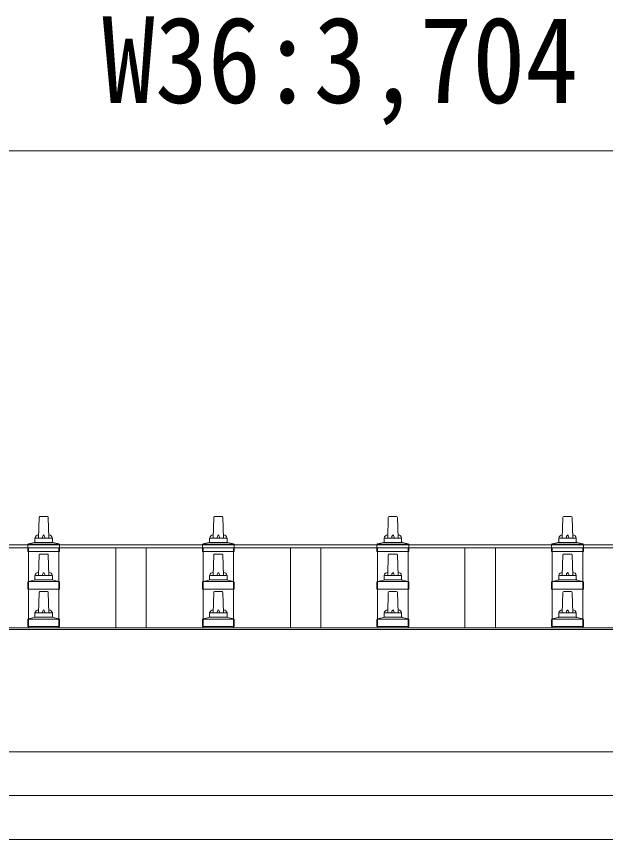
# Model space of a CAD drawing. Units: millimetres, scale not verified. Extents: x -13976 to 14131, y -9754 to 9646.
# Drawn here: x -8038 to -7363, y 2675 to 3617 of the extents above; entities that cross this region are included whole.
import ezdxf
from ezdxf.enums import TextEntityAlignment as Align

# ---------------------------------------------------------------- set-up
doc = ezdxf.new("R2010")
doc.units = ezdxf.units.MM
doc.header["$LTSCALE"] = 50
for name, color, linetype, lineweight in [('0-2_建具', 4, 'Continuous', 9), ('0-6_手摺', 5, 'Continuous', 5), ('0-8_外構', 6, 'Continuous', 9)]:
    doc.layers.add(name, color=color, linetype=linetype, lineweight=lineweight)
doc.styles.add('ＭＳ ゴシック', font='')
doc.styles.get('ＭＳ ゴシック').set_extended_font_data('MS Gothic')

msp = doc.modelspace()

# ---------------------------------------------------------------- linework, layer by layer
at = {"layer": '0-2_建具'}
for p, q in [((-9830.01, 3011.96), (-6184.01, 3011.96)), ((-9830.01, 3008.37), (-6184.01, 3008.37)), ((-8024.51, 2916.95), (-8024.51, 3008.37)), ((-7989.51, 2916.95), (-7989.51, 3008.37)), ((-7924.51, 2916.95), (-7924.51, 3008.37)), ((-7889.51, 2916.95), (-7889.51, 3008.37)), ((-7824.51, 2916.95), (-7824.51, 3008.37)), ((-7789.51, 2916.95), (-7789.51, 3008.37)), ((-7724.51, 2916.95), (-7724.51, 3008.37)), ((-7689.51, 2916.95), (-7689.51, 3008.37)), ((-7624.51, 2916.95), (-7624.51, 3008.37)), ((-7589.51, 2916.95), (-7589.51, 3008.37)), ((-7524.51, 2916.95), (-7524.51, 3008.37)), ((-7489.51, 2916.95), (-7489.51, 3008.37)), ((-7424.51, 2916.95), (-7424.51, 3008.37)), ((-7389.51, 2916.95), (-7389.51, 3008.37)), ((-9828.01, 2916.95), (-6186.01, 2916.95)), ((-9828.01, 2915.06), (-6186.01, 2915.06)), ((-6186.01, 2775.17), (-9828.01, 2775.17)), ((-9828.01, 2725.35), (-6186.01, 2725.35)), ((-9703.01, 2674.78), (-6311.01, 2674.78))]:
    msp.add_line(p, q, dxfattribs=at)
at = {"layer": '0-6_手摺'}
for p, q in [((-8013.01, 3019.75), (-8012.28, 3043.28)), ((-8011.28, 3044.25), (-8002.73, 3044.25)), ((-8001.73, 3043.28), (-8001.01, 3019.75)), ((-7813.01, 3019.75), (-7812.28, 3043.28)), ((-7811.28, 3044.25), (-7802.73, 3044.25)), ((-7801.73, 3043.28), (-7801.01, 3019.75)), ((-7613.01, 3019.75), (-7612.28, 3043.28)), ((-7611.28, 3044.25), (-7602.73, 3044.25)), ((-7601.73, 3043.28), (-7601.01, 3019.75)), ((-7413.01, 3019.75), (-7412.28, 3043.28)), ((-7411.28, 3044.25), (-7402.73, 3044.25)), ((-7401.73, 3043.28), (-7401.01, 3019.75)), ((-8024.49, 3012.94), (-8017.77, 3014.57)), ((-8017.39, 3014.75), (-7996.62, 3014.75)), ((-8017.01, 3015.54), (-8017.01, 3019.75)), ((-8016.01, 3019.75), (-7998.01, 3019.75)), ((-7997.01, 3015.54), (-7997.01, 3019.75)), ((-7989.52, 3012.94), (-7996.24, 3014.57)), ((-7824.49, 3012.94), (-7817.77, 3014.57)), ((-7817.39, 3014.75), (-7796.62, 3014.75)), ((-7817.01, 3015.54), (-7817.01, 3019.75)), ((-7816.01, 3019.75), (-7798.01, 3019.75)), ((-7797.01, 3015.54), (-7797.01, 3019.75)), ((-7789.52, 3012.94), (-7796.24, 3014.57)), ((-7624.49, 3012.94), (-7617.77, 3014.57)), ((-7617.39, 3014.75), (-7596.62, 3014.75)), ((-7617.01, 3015.54), (-7617.01, 3019.75)), ((-7616.01, 3019.75), (-7598.01, 3019.75)), ((-7597.01, 3015.54), (-7597.01, 3019.75)), ((-7589.52, 3012.94), (-7596.24, 3014.57)), ((-7424.49, 3012.94), (-7417.77, 3014.57)), ((-7417.39, 3014.75), (-7396.62, 3014.75)), ((-7417.01, 3015.54), (-7417.01, 3019.75)), ((-7416.01, 3019.75), (-7398.01, 3019.75)), ((-7397.01, 3015.54), (-7397.01, 3019.75)), ((-7389.52, 3012.94), (-7396.24, 3014.57)), ((-8025.26, 3004.25), (-8025.26, 3011.97)), ((-7988.76, 3004.25), (-8025.26, 3004.25)), ((-8024.87, 3012.75), (-7989.14, 3012.75)), ((-7988.76, 3004.25), (-7988.76, 3011.97)), ((-7825.26, 3004.25), (-7825.26, 3011.97)), ((-7788.76, 3004.25), (-7825.26, 3004.25)), ((-7824.87, 3012.75), (-7789.14, 3012.75)), ((-7788.76, 3004.25), (-7788.76, 3011.97)), ((-7625.26, 3004.25), (-7625.26, 3011.97)), ((-7588.76, 3004.25), (-7625.26, 3004.25)), ((-7624.87, 3012.75), (-7589.14, 3012.75)), ((-7588.76, 3004.25), (-7588.76, 3011.97)), ((-7425.26, 3004.25), (-7425.26, 3011.97)), ((-7388.76, 3004.25), (-7425.26, 3004.25)), ((-7424.87, 3012.75), (-7389.14, 3012.75)), ((-7388.76, 3004.25), (-7388.76, 3011.97)), ((-8013.01, 2976.9), (-8012.28, 3000.42)), ((-8011.28, 3001.4), (-8002.73, 3001.4)), ((-8001.73, 3000.42), (-8001.01, 2976.9)), ((-7813.01, 2976.9), (-7812.28, 3000.42)), ((-7811.28, 3001.4), (-7802.73, 3001.4)), ((-7801.73, 3000.42), (-7801.01, 2976.9)), ((-7613.01, 2976.9), (-7612.28, 3000.42)), ((-7611.28, 3001.4), (-7602.73, 3001.4)), ((-7601.73, 3000.42), (-7601.01, 2976.9)), ((-7413.01, 2976.9), (-7412.28, 3000.42)), ((-7411.28, 3001.4), (-7402.73, 3001.4)), ((-7401.73, 3000.42), (-7401.01, 2976.9)), ((-8017.01, 2972.68), (-8017.01, 2976.9)), ((-8016.01, 2976.9), (-7998.01, 2976.9)), ((-7997.01, 2972.68), (-7997.01, 2976.9)), ((-7817.01, 2972.68), (-7817.01, 2976.9)), ((-7816.01, 2976.9), (-7798.01, 2976.9)), ((-7797.01, 2972.68), (-7797.01, 2976.9)), ((-7617.01, 2972.68), (-7617.01, 2976.9)), ((-7616.01, 2976.9), (-7598.01, 2976.9)), ((-7597.01, 2972.68), (-7597.01, 2976.9)), ((-7417.01, 2972.68), (-7417.01, 2976.9)), ((-7416.01, 2976.9), (-7398.01, 2976.9)), ((-7397.01, 2972.68), (-7397.01, 2976.9)), ((-8025.26, 2961.4), (-8025.26, 2969.11)), ((-8024.87, 2969.9), (-7989.14, 2969.9)), ((-8024.49, 2970.08), (-8017.77, 2971.71)), ((-8017.39, 2971.9), (-7996.62, 2971.9)), ((-7989.52, 2970.08), (-7996.24, 2971.71)), ((-7988.76, 2961.4), (-7988.76, 2969.11)), ((-7825.26, 2961.4), (-7825.26, 2969.11)), ((-7824.87, 2969.9), (-7789.14, 2969.9)), ((-7824.49, 2970.08), (-7817.77, 2971.71)), ((-7817.39, 2971.9), (-7796.62, 2971.9)), ((-7789.52, 2970.08), (-7796.24, 2971.71)), ((-7788.76, 2961.4), (-7788.76, 2969.11)), ((-7625.26, 2961.4), (-7625.26, 2969.11)), ((-7624.87, 2969.9), (-7589.14, 2969.9)), ((-7624.49, 2970.08), (-7617.77, 2971.71)), ((-7617.39, 2971.9), (-7596.62, 2971.9)), ((-7589.52, 2970.08), (-7596.24, 2971.71)), ((-7588.76, 2961.4), (-7588.76, 2969.11)), ((-7425.26, 2961.4), (-7425.26, 2969.11)), ((-7424.87, 2969.9), (-7389.14, 2969.9)), ((-7424.49, 2970.08), (-7417.77, 2971.71)), ((-7417.39, 2971.9), (-7396.62, 2971.9)), ((-7389.52, 2970.08), (-7396.24, 2971.71)), ((-7388.76, 2961.4), (-7388.76, 2969.11)), ((-7988.76, 2961.4), (-8025.26, 2961.4)), ((-8013.01, 2934.04), (-8012.28, 2957.56)), ((-8011.28, 2958.54), (-8002.73, 2958.54)), ((-8001.73, 2957.56), (-8001.01, 2934.04)), ((-7788.76, 2961.4), (-7825.26, 2961.4)), ((-7813.01, 2934.04), (-7812.28, 2957.56)), ((-7811.28, 2958.54), (-7802.73, 2958.54)), ((-7801.73, 2957.56), (-7801.01, 2934.04)), ((-7588.76, 2961.4), (-7625.26, 2961.4)), ((-7613.01, 2934.04), (-7612.28, 2957.56)), ((-7611.28, 2958.54), (-7602.73, 2958.54)), ((-7601.73, 2957.56), (-7601.01, 2934.04)), ((-7388.76, 2961.4), (-7425.26, 2961.4)), ((-7413.01, 2934.04), (-7412.28, 2957.56)), ((-7411.28, 2958.54), (-7402.73, 2958.54)), ((-7401.73, 2957.56), (-7401.01, 2934.04)), ((-8017.39, 2929.04), (-7996.62, 2929.04)), ((-8017.01, 2929.83), (-8017.01, 2934.04)), ((-8016.01, 2934.04), (-7998.01, 2934.04)), ((-7997.01, 2929.83), (-7997.01, 2934.04)), ((-7817.39, 2929.04), (-7796.62, 2929.04)), ((-7817.01, 2929.83), (-7817.01, 2934.04)), ((-7816.01, 2934.04), (-7798.01, 2934.04)), ((-7797.01, 2929.83), (-7797.01, 2934.04)), ((-7617.39, 2929.04), (-7596.62, 2929.04)), ((-7617.01, 2929.83), (-7617.01, 2934.04)), ((-7616.01, 2934.04), (-7598.01, 2934.04)), ((-7597.01, 2929.83), (-7597.01, 2934.04)), ((-7417.39, 2929.04), (-7396.62, 2929.04)), ((-7417.01, 2929.83), (-7417.01, 2934.04)), ((-7416.01, 2934.04), (-7398.01, 2934.04)), ((-7397.01, 2929.83), (-7397.01, 2934.04)), ((-8025.26, 2918.54), (-8025.26, 2926.25)), ((-8024.87, 2927.04), (-7989.14, 2927.04)), ((-8024.49, 2927.22), (-8017.77, 2928.85)), ((-7989.52, 2927.22), (-7996.24, 2928.85)), ((-7988.76, 2918.54), (-7988.76, 2926.25)), ((-7825.26, 2918.54), (-7825.26, 2926.25)), ((-7824.87, 2927.04), (-7789.14, 2927.04)), ((-7824.49, 2927.22), (-7817.77, 2928.85)), ((-7789.52, 2927.22), (-7796.24, 2928.85)), ((-7788.76, 2918.54), (-7788.76, 2926.25)), ((-7625.26, 2918.54), (-7625.26, 2926.25)), ((-7624.87, 2927.04), (-7589.14, 2927.04)), ((-7624.49, 2927.22), (-7617.77, 2928.85)), ((-7589.52, 2927.22), (-7596.24, 2928.85)), ((-7588.76, 2918.54), (-7588.76, 2926.25)), ((-7425.26, 2918.54), (-7425.26, 2926.25)), ((-7424.87, 2927.04), (-7389.14, 2927.04)), ((-7424.49, 2927.22), (-7417.77, 2928.85)), ((-7389.52, 2927.22), (-7396.24, 2928.85)), ((-7388.76, 2918.54), (-7388.76, 2926.25)), ((-7988.76, 2918.54), (-8025.26, 2918.54)), ((-7788.76, 2918.54), (-7825.26, 2918.54)), ((-7588.76, 2918.54), (-7625.26, 2918.54)), ((-7388.76, 2918.54), (-7425.26, 2918.54))]:
    msp.add_line(p, q, dxfattribs=at)
for centre, radius, start, end in [((-8011.28, 3043.25), 1, 90, 178.60509), ((-8002.73, 3043.25), 1, 1.39491, 90), ((-7811.28, 3043.25), 1, 90, 178.60509), ((-7802.73, 3043.25), 1, 1.39491, 90), ((-7611.28, 3043.25), 1, 90, 178.60509), ((-7602.73, 3043.25), 1, 1.39491, 90), ((-7411.28, 3043.25), 1, 90, 178.60509), ((-7402.73, 3043.25), 1, 1.39491, 90), ((-8012.92, 3019.12), 4.13, 90, 171.17633), ((-8003.67, 3019.75), 4.83, 133.60282, 180), ((-8010.34, 3019.75), 4.83, 0, 46.39718), ((-8001.09, 3019.12), 4.13, 8.82367, 90), ((-7812.92, 3019.12), 4.13, 90, 171.17633), ((-7803.67, 3019.75), 4.83, 133.60282, 180), ((-7810.34, 3019.75), 4.83, 0, 46.39718), ((-7801.09, 3019.12), 4.13, 8.82367, 90), ((-7612.92, 3019.12), 4.13, 90, 171.17633), ((-7603.67, 3019.75), 4.83, 133.60282, 180), ((-7610.34, 3019.75), 4.83, 0, 46.39718), ((-7601.09, 3019.12), 4.13, 8.82367, 90), ((-7412.92, 3019.12), 4.13, 90, 171.17633), ((-7403.67, 3019.75), 4.83, 133.60282, 180), ((-7410.34, 3019.75), 4.83, 0, 46.39718), ((-7401.09, 3019.12), 4.13, 8.82367, 90), ((-8018.01, 3015.54), 1, 283.62699, 0), ((-8016.01, 3018.75), 1, 90, 180), ((-7998.01, 3018.75), 1, 0, 90), ((-7996.01, 3015.54), 1, 180, 256.37301), ((-7818.01, 3015.54), 1, 283.62699, 0), ((-7816.01, 3018.75), 1, 90, 180), ((-7798.01, 3018.75), 1, 0, 90), ((-7796.01, 3015.54), 1, 180, 256.37301), ((-7618.01, 3015.54), 1, 283.62699, 0), ((-7616.01, 3018.75), 1, 90, 180), ((-7598.01, 3018.75), 1, 0, 90), ((-7596.01, 3015.54), 1, 180, 256.37301), ((-7418.01, 3015.54), 1, 283.62699, 0), ((-7416.01, 3018.75), 1, 90, 180), ((-7398.01, 3018.75), 1, 0, 90), ((-7396.01, 3015.54), 1, 180, 256.37301), ((-8024.26, 3011.97), 1, 103.62699, 180), ((-7989.76, 3011.97), 1, 0, 76.37301), ((-7824.26, 3011.97), 1, 103.62699, 180), ((-7789.76, 3011.97), 1, 0, 76.37301), ((-7624.26, 3011.97), 1, 103.62699, 180), ((-7589.76, 3011.97), 1, 0, 76.37301), ((-7424.26, 3011.97), 1, 103.62699, 180), ((-7389.76, 3011.97), 1, 0, 76.37301), ((-8011.28, 3000.4), 1, 90, 178.60509), ((-8002.73, 3000.4), 1, 1.39491, 90), ((-7811.28, 3000.4), 1, 90, 178.60509), ((-7802.73, 3000.4), 1, 1.39491, 90), ((-7611.28, 3000.4), 1, 90, 178.60509), ((-7602.73, 3000.4), 1, 1.39491, 90), ((-7411.28, 3000.4), 1, 90, 178.60509), ((-7402.73, 3000.4), 1, 1.39491, 90), ((-8012.92, 2976.26), 4.13, 90, 171.17633), ((-8016.01, 2975.9), 1, 90, 180), ((-8003.67, 2976.9), 4.83, 133.60282, 180), ((-8010.34, 2976.9), 4.83, 0, 46.39718), ((-8001.09, 2976.26), 4.13, 8.82367, 90), ((-7998.01, 2975.9), 1, 0, 90), ((-7812.92, 2976.26), 4.13, 90, 171.17633), ((-7816.01, 2975.9), 1, 90, 180), ((-7803.67, 2976.9), 4.83, 133.60282, 180), ((-7810.34, 2976.9), 4.83, 0, 46.39718), ((-7801.09, 2976.26), 4.13, 8.82367, 90), ((-7798.01, 2975.9), 1, 0, 90), ((-7612.92, 2976.26), 4.13, 90, 171.17633), ((-7616.01, 2975.9), 1, 90, 180), ((-7603.67, 2976.9), 4.83, 133.60282, 180), ((-7610.34, 2976.9), 4.83, 0, 46.39718), ((-7601.09, 2976.26), 4.13, 8.82367, 90), ((-7598.01, 2975.9), 1, 0, 90), ((-7412.92, 2976.26), 4.13, 90, 171.17633), ((-7416.01, 2975.9), 1, 90, 180), ((-7403.67, 2976.9), 4.83, 133.60282, 180), ((-7410.34, 2976.9), 4.83, 0, 46.39718), ((-7401.09, 2976.26), 4.13, 8.82367, 90), ((-7398.01, 2975.9), 1, 0, 90), ((-8024.26, 2969.11), 1, 103.62699, 180), ((-8018.01, 2972.68), 1, 283.62699, 0), ((-7996.01, 2972.68), 1, 180, 256.37301), ((-7989.76, 2969.11), 1, 0, 76.37301), ((-7824.26, 2969.11), 1, 103.62699, 180), ((-7818.01, 2972.68), 1, 283.62699, 0), ((-7796.01, 2972.68), 1, 180, 256.37301), ((-7789.76, 2969.11), 1, 0, 76.37301), ((-7624.26, 2969.11), 1, 103.62699, 180), ((-7618.01, 2972.68), 1, 283.62699, 0), ((-7596.01, 2972.68), 1, 180, 256.37301), ((-7589.76, 2969.11), 1, 0, 76.37301), ((-7424.26, 2969.11), 1, 103.62699, 180), ((-7418.01, 2972.68), 1, 283.62699, 0), ((-7396.01, 2972.68), 1, 180, 256.37301), ((-7389.76, 2969.11), 1, 0, 76.37301), ((-8011.28, 2957.54), 1, 90, 178.60509), ((-8002.73, 2957.54), 1, 1.39491, 90), ((-7811.28, 2957.54), 1, 90, 178.60509), ((-7802.73, 2957.54), 1, 1.39491, 90), ((-7611.28, 2957.54), 1, 90, 178.60509), ((-7602.73, 2957.54), 1, 1.39491, 90), ((-7411.28, 2957.54), 1, 90, 178.60509), ((-7402.73, 2957.54), 1, 1.39491, 90), ((-8018.01, 2929.83), 1, 283.62699, 0), ((-8012.92, 2933.41), 4.13, 90, 171.17633), ((-8016.01, 2933.04), 1, 90, 180), ((-8003.67, 2934.04), 4.83, 133.60282, 180), ((-8010.34, 2934.04), 4.83, 0, 46.39718), ((-8001.09, 2933.41), 4.13, 8.82367, 90), ((-7998.01, 2933.04), 1, 0, 90), ((-7996.01, 2929.83), 1, 180, 256.37301), ((-7818.01, 2929.83), 1, 283.62699, 0), ((-7812.92, 2933.41), 4.13, 90, 171.17633), ((-7816.01, 2933.04), 1, 90, 180), ((-7803.67, 2934.04), 4.83, 133.60282, 180), ((-7810.34, 2934.04), 4.83, 0, 46.39718), ((-7801.09, 2933.41), 4.13, 8.82367, 90), ((-7798.01, 2933.04), 1, 0, 90), ((-7796.01, 2929.83), 1, 180, 256.37301), ((-7618.01, 2929.83), 1, 283.62699, 0), ((-7612.92, 2933.41), 4.13, 90, 171.17633), ((-7616.01, 2933.04), 1, 90, 180), ((-7603.67, 2934.04), 4.83, 133.60282, 180), ((-7610.34, 2934.04), 4.83, 0, 46.39718), ((-7601.09, 2933.41), 4.13, 8.82367, 90), ((-7598.01, 2933.04), 1, 0, 90), ((-7596.01, 2929.83), 1, 180, 256.37301), ((-7418.01, 2929.83), 1, 283.62699, 0), ((-7412.92, 2933.41), 4.13, 90, 171.17633), ((-7416.01, 2933.04), 1, 90, 180), ((-7403.67, 2934.04), 4.83, 133.60282, 180), ((-7410.34, 2934.04), 4.83, 0, 46.39718), ((-7401.09, 2933.41), 4.13, 8.82367, 90), ((-7398.01, 2933.04), 1, 0, 90), ((-7396.01, 2929.83), 1, 180, 256.37301), ((-8024.26, 2926.25), 1, 103.62699, 180), ((-7989.76, 2926.25), 1, 0, 76.37301), ((-7824.26, 2926.25), 1, 103.62699, 180), ((-7789.76, 2926.25), 1, 0, 76.37301), ((-7624.26, 2926.25), 1, 103.62699, 180), ((-7589.76, 2926.25), 1, 0, 76.37301), ((-7424.26, 2926.25), 1, 103.62699, 180), ((-7389.76, 2926.25), 1, 0, 76.37301)]:
    msp.add_arc(centre, radius, start, end, dxfattribs=at)
at = {"layer": '0-8_外構'}
msp.add_line((-9859.01, 3462.89), (-6155.01, 3462.89), dxfattribs=at)

# ---------------------------------------------------------------- texts
at = {"layer": '0-8_外構', "color": 7, "style": 'ＭＳ ゴシック', "width": 0.9}
msp.add_text('W30:3,104\u3000W36:3,704', height=98.97, dxfattribs=at).set_placement((-8607.01, 3487.89), align=Align.BOTTOM_LEFT)

doc.saveas('drawing.dxf')
